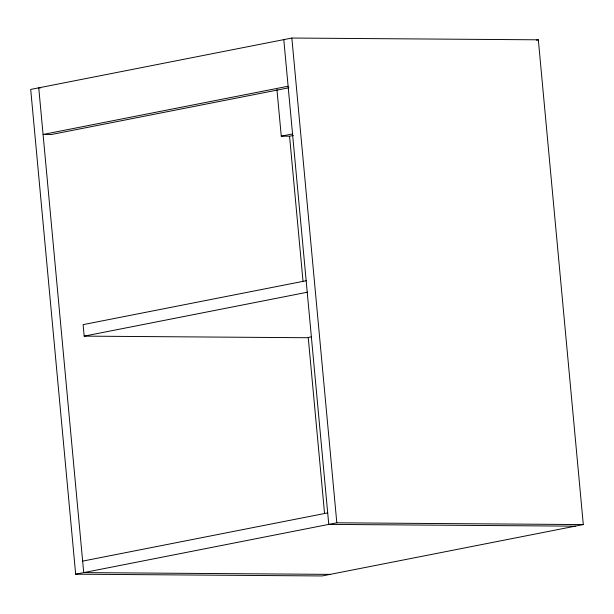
<?xml version="1.0" encoding="UTF-8"?>
<svg xmlns="http://www.w3.org/2000/svg" width="614" height="614" viewBox="0 0 614 614"><rect width="100%" height="100%" fill="white"/><g stroke="black" fill="none" stroke-linecap="round" stroke-linejoin="round"><path stroke-width="0.92" d="M291.85 38.045L30.7 89.421L75.668 574.19L322.15 575.955L583.3 524.579L538.332 39.81L291.85 38.045L336.817 522.806L75.668 574.19M288.119 86.236L43.08 134.451L51.369 134.512L288.895 87.779M536.544 40.163L538.332 39.81M276.945 89.544L281.266 136.162L292.533 133.944M293.315 135.479L289.562 136.216L281.266 136.162M306.563 280.667L83.113 324.637L84.179 336.134L306.908 337.731L311.605 336.802M84.179 336.134L307.629 292.172M82.652 561.112L327.699 512.897M40.67 87.856L38.751 87.84L83.719 572.609L330.209 574.374M336.817 522.806L583.3 524.579M575.249 526.16L328.766 524.394L283.791 39.626M289.57 136.362L303.032 281.412M308.251 337.715L324.537 513.304"/></g></svg>
